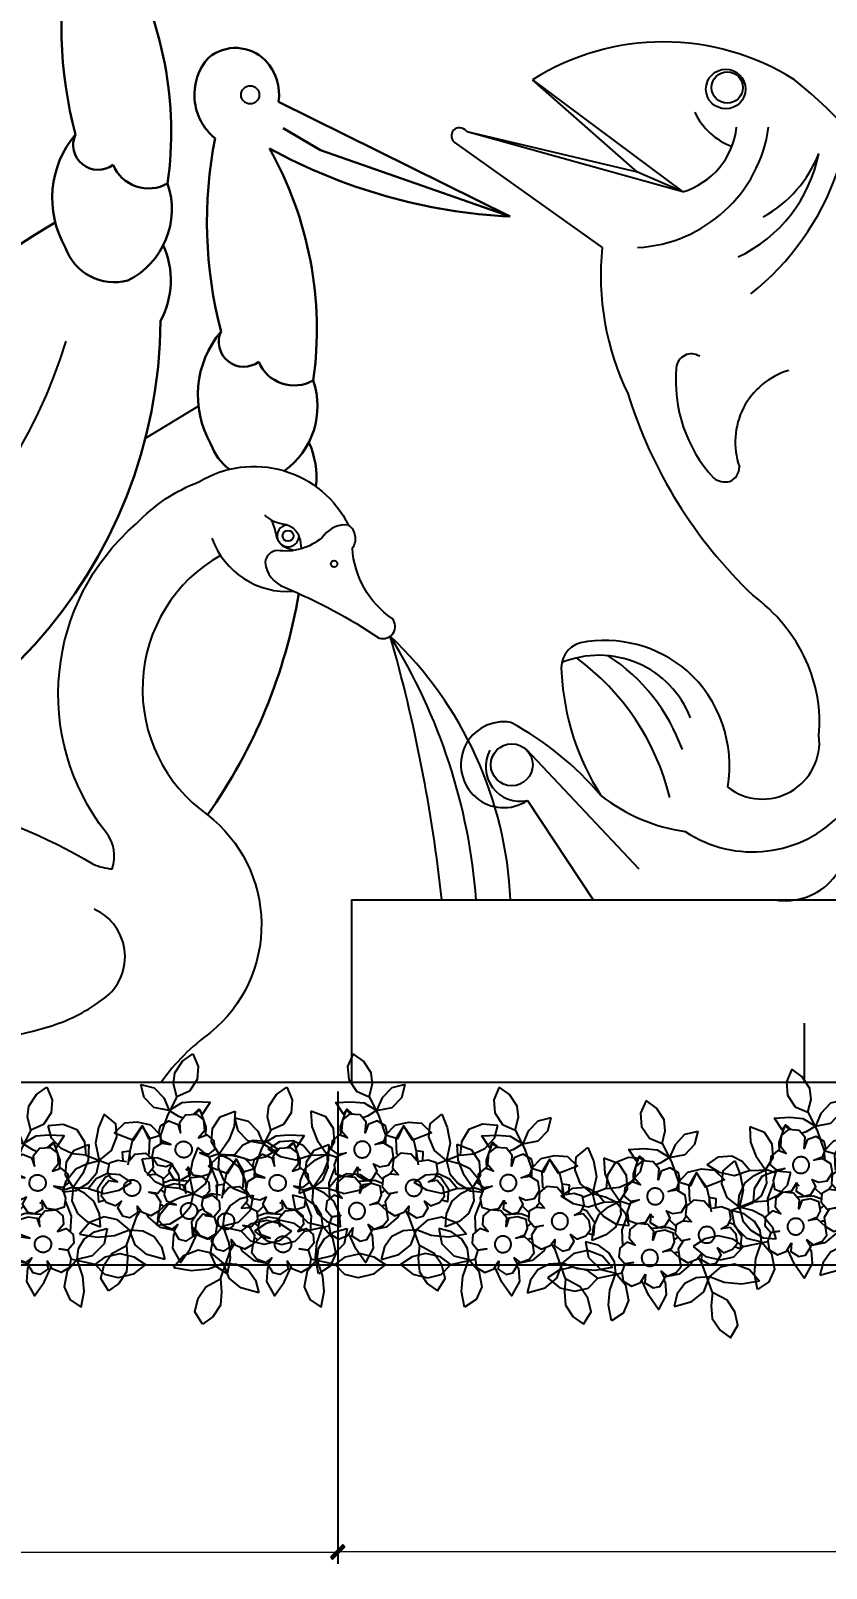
# Model space of a CAD drawing. Header units: millimetres. Extents: x -73920 to 111210, y -48963 to 87920.
# Drawn here: x 25273 to 27017, y 33941 to 37311 of the extents above; entities that cross this region are included whole.
import ezdxf
from ezdxf.lldxf.tags import DXFTag

# ---------------------------------------------------------------- set-up
doc = ezdxf.new("R2010")
doc.units = ezdxf.units.MM
doc.header["$LTSCALE"] = 100
doc.header["$MEASUREMENT"] = 0
doc.linetypes.add('DOT2', pattern=[0.125, 0, -0.125])
doc.layers.add('A-DIM', color=76, linetype='Continuous', lineweight=0)
for name, color, linetype in [('LANDSCAPE', 41, 'Continuous'), ('pohon', 3, 'Continuous'), ('water', 150, 'DOT2')]:
    doc.layers.add(name, color=color, linetype=linetype)
doc.styles.add('DIM50', font='simplex.shx', dxfattribs={"width": 0.85, "height": 100})
tags = doc.linetypes.add('DASHED2', pattern=[0.375, 0.25, -0.125]).pattern_tags.tags
tags[6:7] = [DXFTag(74, 4), DXFTag(75, 0), DXFTag(340, '0'), DXFTag(46, 1.0), DXFTag(50, 0.0), DXFTag(44, 0.0), DXFTag(45, 0.0)]
tags[4:5] = [DXFTag(74, 4), DXFTag(75, 0), DXFTag(340, '0'), DXFTag(46, 1.0), DXFTag(50, 0.0), DXFTag(44, 0.0), DXFTag(45, 0.0)]
doc.dimstyles.new('DIM50', dxfattribs={"dimtxt": 50, "dimasz": 2, "dimexe": 25, "dimexo": 20, "dimgap": 50, "dimtad": 1, "dimdec": 0, "dimzin": 0, "dimdsep": 46, "dimtxsty": 'DIM50', "dimblk": 'Tick', "dimcen": 0.09, "dimdle": 25, "dimclrd": 256, "dimclre": 256, "dimclrt": 1, "dimadec": 0, "dimazin": 0, "dimtfac": 1, "dimtdec": 0, "dimtix": 1, "dimtmove": 2, "dimatfit": 3, "dimldrblk": 'Tick', "dimfxl": 1, "dimtolj": 1, "dimtzin": 0, "dimlwd": 5, "dimarcsym": 0})

# ---------------------------------------------------------------- blocks, each defined once
blk = doc.blocks.new('Tick')
at = {"const_width": 4}
blk.add_lwpolyline([(-7.1, -7.1), (7.1, 7.1)], dxfattribs=at)
blk = doc.blocks.new('*D14')
at = {"layer": 'A-DIM', "lineweight": -2, "transparency": 16777216}
for p, q in [((22746.1, 34186.6), (22746.1, 33351.8)), ((33566.5, 34186.6), (33566.5, 33351.8))]:
    blk.add_line(p, q, dxfattribs=at)
at = {"layer": 'A-DIM', "lineweight": 5, "transparency": 16777216}
blk.add_line((22748.1, 33376.8), (33564.5, 33376.8), dxfattribs=at)
at = {"layer": 'DEFPOINTS', "color": 0, "transparency": 16777216}
for p in [(22746.1, 34206.6), (33566.5, 34206.6), (33566.5, 33376.8)]:
    blk.add_point(p, dxfattribs=at)
at = {"layer": 'A-DIM', "lineweight": 5, "transparency": 16777216, "xscale": 2, "yscale": 2, "zscale": 2, "rotation": 180}
blk.add_blockref('Tick', (22746.1, 33376.8), dxfattribs=at)
at = {"layer": 'A-DIM', "lineweight": 5, "transparency": 16777216, "xscale": 2, "yscale": 2, "zscale": 2}
blk.add_blockref('Tick', (33566.5, 33376.8), dxfattribs=at)
at = {"layer": 'A-DIM', "color": 1, "transparency": 16777216, "insert": (28156.3, 33476.8), "char_height": 100, "attachment_point": 5, "style": 'DIM50'}
blk.add_mtext('\\A1;10820', dxfattribs=at)
blk = doc.blocks.new('*D16')
at = {"layer": 'A-DIM', "lineweight": -2, "transparency": 16777216}
for p, q in [((32366.5, 34586.6), (32366.5, 33744.9)), ((23946.1, 34145.8), (23946.1, 33744.9))]:
    blk.add_line(p, q, dxfattribs=at)
at = {"layer": 'A-DIM', "lineweight": 5, "transparency": 16777216}
blk.add_line((23948.1, 33769.9), (32364.5, 33769.9), dxfattribs=at)
at = {"layer": 'DEFPOINTS', "color": 0, "transparency": 16777216}
for p in [(32366.5, 34606.6), (23946.1, 34165.8), (32366.5, 33769.9)]:
    blk.add_point(p, dxfattribs=at)
at = {"layer": 'A-DIM', "lineweight": 5, "transparency": 16777216, "xscale": 2, "yscale": 2, "zscale": 2, "rotation": 180}
blk.add_blockref('Tick', (23946.1, 33769.9), dxfattribs=at)
at = {"layer": 'A-DIM', "lineweight": 5, "transparency": 16777216, "xscale": 2, "yscale": 2, "zscale": 2}
blk.add_blockref('Tick', (32366.5, 33769.9), dxfattribs=at)
at = {"layer": 'A-DIM', "color": 1, "transparency": 16777216, "insert": (28156.3, 33869.9), "char_height": 100, "attachment_point": 5, "style": 'DIM50'}
blk.add_mtext('\\A1;8420', dxfattribs=at)
blk = doc.blocks.new('*D18')
at = {"layer": 'A-DIM', "lineweight": -2, "transparency": 16777216}
for p, q in [((25946.1, 34986.6), (25946.1, 33953.2)), ((30366.5, 34986.6), (30366.5, 33953.2))]:
    blk.add_line(p, q, dxfattribs=at)
at = {"layer": 'A-DIM', "lineweight": 5, "transparency": 16777216}
blk.add_line((25948.1, 33978.2), (30364.5, 33978.2), dxfattribs=at)
at = {"layer": 'DEFPOINTS', "color": 0, "transparency": 16777216}
for p in [(25946.1, 35006.6), (30366.5, 35006.6), (30366.5, 33978.2)]:
    blk.add_point(p, dxfattribs=at)
at = {"layer": 'A-DIM', "lineweight": 5, "transparency": 16777216, "xscale": 2, "yscale": 2, "zscale": 2, "rotation": 180}
blk.add_blockref('Tick', (25946.1, 33978.2), dxfattribs=at)
at = {"layer": 'A-DIM', "lineweight": 5, "transparency": 16777216, "xscale": 2, "yscale": 2, "zscale": 2}
blk.add_blockref('Tick', (30366.5, 33978.2), dxfattribs=at)
at = {"layer": 'A-DIM', "color": 1, "transparency": 16777216, "insert": (28156.3, 34078.2), "char_height": 100, "attachment_point": 5, "style": 'DIM50'}
blk.add_mtext('\\A1;4420', dxfattribs=at)
blk = doc.blocks.new('*D19')
at = {"layer": 'A-DIM', "lineweight": -2, "transparency": 16777216}
for p, q in [((25946.1, 34986.6), (25946.1, 33950.7)), ((23946.1, 34186.6), (23946.1, 33950.7))]:
    blk.add_line(p, q, dxfattribs=at)
at = {"layer": 'A-DIM', "lineweight": 5, "transparency": 16777216}
blk.add_line((25944.1, 33975.7), (23948.1, 33975.7), dxfattribs=at)
at = {"layer": 'DEFPOINTS', "color": 0, "transparency": 16777216}
for p in [(25946.1, 35006.6), (23946.1, 34206.6), (23946.1, 33975.7)]:
    blk.add_point(p, dxfattribs=at)
at = {"layer": 'A-DIM', "lineweight": 5, "transparency": 16777216, "xscale": 2, "yscale": 2, "zscale": 2, "rotation": 180}
blk.add_blockref('Tick', (23946.1, 33975.7), dxfattribs=at)
at = {"layer": 'A-DIM', "lineweight": 5, "transparency": 16777216, "xscale": 2, "yscale": 2, "zscale": 2}
blk.add_blockref('Tick', (25946.1, 33975.7), dxfattribs=at)
at = {"layer": 'A-DIM', "color": 1, "transparency": 16777216, "insert": (24946.1, 34075.7), "char_height": 100, "attachment_point": 5, "style": 'DIM50'}
blk.add_mtext('\\A1;2000', dxfattribs=at)
blk = doc.blocks.new('A$C46902D6E')
at = {"layer": 'pohon', "linetype": 'Continuous'}
for points in [[(0.0386, 0.2531), (0.0482, 0.2244), (0.0434, 0.1958), (0.0243, 0.1719), (-0.0044, 0.1623), (-0.0091, 0.191), (-0.0044, 0.2149), (0.0147, 0.2387)], [(-0.0808, 0.1958), (-0.0521, 0.1862), (-0.033, 0.1623), (-0.0235, 0.1337), (-0.0569, 0.1432), (-0.076, 0.1671)], [(-0.1668, 0.1384), (-0.1812, 0.1098), (-0.1907, 0.0763), (-0.1859, 0.0381), (-0.1573, 0.0572), (-0.1429, 0.0859), (-0.1429, 0.1145)], [(-0.291, 0.1241), (-0.2576, 0.1241), (-0.2289, 0.1098), (-0.2146, 0.0811), (-0.2146, 0.0524), (-0.2433, 0.0572), (-0.2672, 0.0716), (-0.2863, 0.0954)], [(-0.0474, 0.0811), (-0.0665, 0.105), (-0.0951, 0.1145), (-0.1238, 0.1145), (-0.1477, 0.0954), (-0.1074, 0.0758), (-0.0851, 0.1055), (-0.0747, 0.0758)], [(0.0064, 0.0068), (0.0064, -0.0122), (-0.0125, -0.0217), (-0.0268, -0.0169), (-0.0363, 0.002), (-0.0268, 0.0163), (-0.041, 0.0115), (-0.06, 0.0163), (-0.0695, 0.0353), (-0.0647, 0.0542), (-0.0458, 0.0637), (-0.0268, 0.059), (-0.0458, 0.0685), (-0.0505, 0.0875), (-0.0458, 0.1017), (-0.0268, 0.1112), (-0.0078, 0.1017), (-0.003, 0.0827), (-0.003, 0.1064), (0.0112, 0.1207), (0.0349, 0.1207), (0.0492, 0.1064), (0.0492, 0.0827), (0.0349, 0.0685), (0.0539, 0.0732), (0.0681, 0.059), (0.0681, 0.04), (0.0539, 0.0305), (0.0349, 0.0353), (0.0539, 0.0258), (0.0587, 0.0068), (0.0539, -0.0122), (0.0349, -0.0169), (0.0159, -0.0122)], [(0.1199, 0.1193), (0.1151, 0.0859), (0.1007, 0.0572), (0.0769, 0.0286), (0.0625, 0.0572), (0.0673, 0.0859), (0.0864, 0.1098)], [(-0.2719, -0.024), (-0.2624, -0.0001), (-0.2385, 0.0238), (-0.2146, 0.0333), (-0.1859, 0.0381), (-0.1955, 0.0095), (-0.2146, -0.0097), (-0.2433, -0.024)], [(0.2059, 0.0286), (0.182, 0.0477), (0.1533, 0.0524), (0.1294, 0.0429), (0.1103, 0.0238), (0.1437, 0.0095), (0.1772, 0.0142)], [(0.1294, -0.0622), (0.1294, -0.0335), (0.1199, -0.0049), (0.1007, 0.0142), (0.0769, 0.0286), (0.0721, -0.0001), (0.0816, -0.0288), (0.1007, -0.0479)], [(0.0064, -0.1261), (0.0064, -0.1451), (-0.0125, -0.1546), (-0.0268, -0.1498), (-0.0363, -0.1308), (-0.0268, -0.1166), (-0.041, -0.1261), (-0.06, -0.1166), (-0.0695, -0.1024), (-0.0647, -0.0834), (-0.0458, -0.0691), (-0.0268, -0.0739), (-0.0458, -0.0644), (-0.0505, -0.0502), (-0.0458, -0.0312), (-0.0268, -0.0264), (-0.0078, -0.0312), (-0.003, -0.0502), (-0.003, -0.0312), (0.0112, -0.0169), (0.0349, -0.0169), (0.0492, -0.0312), (0.0492, -0.0502), (0.0349, -0.0644), (0.0539, -0.0596), (0.0681, -0.0739), (0.0681, -0.0929), (0.0539, -0.1071), (0.0349, -0.1024), (0.0539, -0.1071), (0.0587, -0.1261), (0.0539, -0.1451), (0.0349, -0.1546), (0.0159, -0.1451)], [(0.1437, -0.067), (0.1342, -0.1004), (0.1055, -0.1243), (0.0721, -0.1291), (0.0769, -0.1052), (0.0912, -0.0861), (0.1151, -0.0718)], [(-0.2433, -0.1195), (-0.205, -0.1291), (-0.1668, -0.1291), (-0.1334, -0.1195), (-0.1573, -0.0956), (-0.1859, -0.0861), (-0.2194, -0.0956)], [(-0.0617, -0.1912), (-0.0999, -0.1768), (-0.1238, -0.153), (-0.1334, -0.1195), (-0.1047, -0.1243), (-0.0808, -0.1386), (-0.0665, -0.1625)], [(0.0721, -0.2342), (0.0816, -0.2007), (0.0816, -0.1673), (0.0721, -0.1291), (0.0482, -0.153), (0.0386, -0.1864), (0.0482, -0.2151)], [(0.2202, -0.153), (0.1915, -0.1721), (0.1581, -0.1768), (0.1294, -0.1673), (0.1103, -0.1434), (0.1342, -0.1291), (0.1676, -0.1243), (0.1963, -0.1339)], [(-0.1907, -0.2485), (-0.205, -0.2198), (-0.1955, -0.1912), (-0.1764, -0.1673), (-0.1429, -0.153), (-0.1429, -0.1816), (-0.1477, -0.2103), (-0.1668, -0.2342)]]:
    blk.add_lwpolyline(points, close=True, dxfattribs=at)
for points in [[(-0.0044, 0.1623), (-0.0283, 0.1241), (-0.0474, 0.0811), (-0.0495, 0.0619)], [(0.0283, 0.1207), (0.0414, 0.1308), (0.0482, 0.1193), (0.0673, 0.1432), (0.0339, 0.148), (0.0052, 0.148), (-0.0235, 0.1337), (-0.0044, 0.1193), (0.0052, 0.1146)], [(-0.0794, 0.0404), (-0.076, 0.0429), (-0.0713, 0.0763), (-0.0856, 0.105), (-0.1095, 0.0763), (-0.1178, 0.052), (-0.1245, 0.0227)], [(0.0311, 0.1207), (0.0434, 0.1289), (0.053, 0.0907), (0.0507, 0.0724)], [(-0.0447, 0.068), (-0.0438, 0.0632)], [(-0.2146, 0.0524), (-0.1651, 0.0277)], [(-0.1217, 0.0305), (-0.1075, 0.0447), (-0.0837, 0.0447), (-0.0695, 0.0305), (-0.0695, 0.0115), (-0.0837, -0.0027), (-0.0647, -0.0027), (-0.0505, -0.0122), (-0.0505, -0.0312), (-0.0647, -0.0454), (-0.0837, -0.0407), (-0.0695, -0.0454), (-0.06, -0.0644), (-0.0647, -0.0834), (-0.0837, -0.0929), (-0.1027, -0.0834), (-0.1122, -0.0691), (-0.1122, -0.0834), (-0.1312, -0.0929), (-0.1454, -0.0881), (-0.1549, -0.0691), (-0.1454, -0.0549), (-0.1597, -0.0644), (-0.1787, -0.0549), (-0.1881, -0.0407), (-0.1834, -0.0217), (-0.1692, -0.0075), (-0.1502, -0.0122), (-0.1644, -0.0027), (-0.1692, 0.0115), (-0.1644, 0.0305), (-0.1454, 0.0353), (-0.1264, 0.0305)], [(-0.134, 0.0324), (-0.1334, 0.0524), (-0.1178, 0.0534), (-0.1192, 0.033)], [(0.0402, 0.0339), (0.0398, 0.0328)], [(-0.1664, 0.0032), (-0.1764, -0.0001), (-0.1955, -0.024), (-0.1955, -0.0526), (-0.1822, -0.0496)], [(-0.0719, 0.0091), (-0.0665, -0.0001), (-0.0665, -0.0027)], [(0.0078, 0.0041), (0.0004, -0.0001)], [(0.1103, 0.0238), (0.0721, 0.0286), (0.0543, 0.0241)], [(0.0571, 0.0004), (0.0577, -0.0001), (0.0673, -0.0335), (0.0625, -0.067), (0.0619, -0.0676)], [(-0.0505, -0.0155), (-0.0343, -0.0019)], [(0.0021, -0.026), (0.0004, -0.024), (-0.033, -0.0192), (-0.0505, -0.0242)], [(0.0204, -0.0169), (0.0216, -0.0136)], [(-0.1484, -0.0569), (-0.1471, -0.0575)], [(-0.0773, -0.0428), (-0.0769, -0.0424)], [(-0.0573, -0.038), (-0.0494, -0.0458)], [(-0.0494, -0.0456), (-0.0521, -0.0431)], [(-0.1429, -0.153), (-0.1143, -0.0909), (-0.1054, -0.0793)], [(-0.0928, -0.0883), (-0.0904, -0.0956), (-0.0665, -0.1195), (-0.0348, -0.1286)], [(-0.0533, -0.0748), (-0.0569, -0.0718), (-0.0617, -0.0712)], [(-0.0344, -0.1345), (-0.0378, -0.1386), (-0.0426, -0.1673), (-0.0283, -0.2007), (-0.0044, -0.1721), (0.0137, -0.1405)], [(0.1103, -0.1434), (0.0583, -0.1274)]]:
    blk.add_lwpolyline(points, dxfattribs=at)
for points in [[(0.0004, 0.0277, -0.098476), (-0.0065, 0.0291, -0.098485), (-0.0123, 0.033, -0.098498), (-0.0162, 0.0388, -0.098507), (-0.0175, 0.0457, -0.098507), (-0.0162, 0.0525, -0.098498), (-0.0123, 0.0584, -0.098485), (-0.0065, 0.0622, -0.098476), (0.0004, 0.0636, -0.098476), (0.0073, 0.0622, -0.098485), (0.0131, 0.0584, -0.098498), (0.017, 0.0525, -0.098507), (0.0184, 0.0457, -0.098507), (0.017, 0.0388, -0.098498), (0.0131, 0.033, -0.098485), (0.0073, 0.0291, -0.098476)], [(-0.1195, -0.0462, -0.098476), (-0.1264, -0.0449, -0.098485), (-0.1322, -0.041, -0.098498), (-0.1361, -0.0352, -0.098507), (-0.1374, -0.0283, -0.098507), (-0.1361, -0.0214, -0.098498), (-0.1322, -0.0156, -0.098485), (-0.1264, -0.0117, -0.098476), (-0.1195, -0.0104, -0.098476), (-0.1126, -0.0117, -0.098485), (-0.1068, -0.0156, -0.098498), (-0.1029, -0.0214, -0.098507), (-0.1015, -0.0283, -0.098507), (-0.1029, -0.0352, -0.098498), (-0.1068, -0.041, -0.098485), (-0.1126, -0.0449, -0.098476)], [(0.0004, -0.1075, -0.098476), (-0.0065, -0.1061, -0.098485), (-0.0123, -0.1022, -0.098498), (-0.0162, -0.0964, -0.098507), (-0.0175, -0.0895, -0.098507), (-0.0162, -0.0826, -0.098498), (-0.0123, -0.0768, -0.098485), (-0.0065, -0.0729, -0.098476), (0.0004, -0.0716, -0.098476), (0.0073, -0.0729, -0.098485), (0.0131, -0.0768, -0.098498), (0.017, -0.0826, -0.098507), (0.0184, -0.0895, -0.098507), (0.017, -0.0964, -0.098498), (0.0131, -0.1022, -0.098485), (0.0073, -0.1061, -0.098476)]]:
    blk.add_lwpolyline(points, format="xyb", close=True, dxfattribs=at)

msp = doc.modelspace()

# ---------------------------------------------------------------- linework, layer by layer
at = {"layer": 'LANDSCAPE'}
for points in [[(25074.0152898, 35621.23791155, -0.0764427792), (25409.64164669, 35484.58991629, 0.0811698861), (25451.6913491, 35474.19062619, 0.2569900636), (25438.00202615, 35554.0841035, -0.400476229), (25504.8674905, 36231.36654883, -0.1133569607), (25642.91232012, 36323.11943642, -0.4396843828), (25969.81492104, 36227.38612105)], [(25785.81825556, 36250.04975769, 0.1683649171), (25824.77188354, 36230.89424484, -0.2489968375), (25859.78731589, 36206.90307193, -0.0750243511), (25865.28746275, 36181.71137383, 0.0927721969), (25866.64200005, 36175.89135924)], [(25848.07273463, 36171.94566332, 0.0314456366), (25836.10265206, 36176.44965502, -0.2724413183), (25811.76201306, 36205.42727025, 0.0585384809), (25800.98087234, 36238.59930928)], [(25688.82682825, 36161.49352615, 0.5491383791), (25660.55208241, 35592.55148125, -0.4815022362), (25667.27953559, 35115.59726798, 0.0814640034), (25558.72789165, 35006.61640437, 12.2753603826)], [(25052.02467565, 35167.465955, -0.0934308509), (24615.06392028, 35198.6440535, -0.0594025836), (24248.25562301, 35354.76451118, 0.2154535836), (24115.71109926, 35384.40579552, 0.2309180434), (24157.32409212, 35333.61193868, -0.0463836873), (24250.13681002, 35279.19810338, 0.2174092148), (25311.34866701, 35128.30926964, 0.0905451626), (25426.25382926, 35185.14483714, 0.5999154411), (25411.89833073, 35386.12181657, 1.6669015855)]]:
    msp.add_lwpolyline(points, format="xyb", dxfattribs=at)
msp.add_lwpolyline([(26065.66432143, 36023.17935437, -0.2322207197), (25978.24564879, 36177.14647601, 0.4212080799), (25969.81492104, 36227.38612105, 0.2798690313), (25916.66744074, 36205.38387986, -0.2241125954), (25819.89260746, 36171.58949363, 0.4322220853), (25786.85563471, 36146.16753858, 0.2851971367), (25829.20862526, 36091.563683, -0.0486344142), (26036.98482281, 35980.20872596, 0.7565720716)], format="xyb", close=True, dxfattribs=at)
for points in [[(25976.63650623, 35406.61640437), (30351.73414514, 35406.61640437)], [(23946.0726113, 34606.61640436), (23946.0726113, 35006.61640437), (32366.5055898, 35006.61640437), (32366.5055898, 34606.61640437)], [(22746.0726113, 34206.61640437), (22746.0726113, 34606.61640437), (33566.50558981, 34606.61640437), (33566.50558981, 34206.61640437)]]:
    msp.add_lwpolyline(points, dxfattribs=at)
for centre, radius in [((25837.17575573, 36204.26321149), 12), ((25937.94510757, 36143.02689804), 7.16654732)]:
    msp.add_circle(centre, radius, dxfattribs=at)
for centre, radius, start, end in [((25837.17575573, 36204.26321149), 24, 93.3342933783, 199.4054284781), ((25836.69846203, 36259.6021512), 177.4579454, 199.9726255692, 274.3170779108), ((25837.17575573, 36204.26321149), 24, 226.3602178654, 359.3861423595)]:
    msp.add_arc(centre, radius, start, end, dxfattribs=at)
at = {"layer": 'water', "color": 40, "linetype": 'ByBlock'}
for p, q in [((26373.16548457, 37203.60810486), (26702.43226537, 36958.23808234)), ((26603.37096282, 37001.47119849), (26373.16548457, 37203.60810486)), ((26702.43226537, 36958.23808234), (26230.08600706, 37089.57498585)), ((26702.43226537, 36958.23808234), (26230.08600706, 37089.57498585)), ((26603.37096282, 37001.47119849), (26230.08600706, 37089.57498585)), ((26201.67312557, 37067.32475863), (26526.02334759, 36836.28312039)), ((26702.43226537, 36958.23808234), (26603.37096282, 37001.47119849)), ((26607.08520284, 35473.83893016), (26359.94926499, 35736.03153609)), ((26361.98110782, 35623.97997486), (26506.22094921, 35406.61640437)), ((25976.63650623, 35406.61640437), (25976.63650623, 35006.61640437))]:
    msp.add_line(p, q, dxfattribs=at)
at = {"layer": 'water', "color": 2, "linetype": 'ByBlock', "lineweight": 30}
for p, q in [((25816.46786651, 37155.29554773), (26324.22788543, 36903.9208563)), ((25908.25753644, 37049.21611227), (25826.12368214, 37097.96744232)), ((26324.22788543, 36903.9208563), (25908.25753644, 37049.21611227))]:
    msp.add_line(p, q, dxfattribs=at)
at = {"layer": 'water', "color": 2, "linetype": 'ByBlock', "lineweight": 25}
msp.add_line((25640.68379752, 36488.44606979), (25524.17769741, 36417.75798848), dxfattribs=at)
at = {"layer": 'water', "linetype": 'DASHED2', "ltscale": 0.5}
msp.add_line((26969.07261127, 35136.02824828), (26969.07261127, 35006.61640437), dxfattribs=at)
at = {"layer": 'water', "color": 40, "linetype": 'ByBlock'}
for centre, radius in [((26796.84712068, 37183.50838092), 43.42950537), ((26800.22747149, 37186.87794638), 34.32707651), ((26327.72696198, 35702.39069459), 45.93266619)]:
    msp.add_circle(centre, radius, dxfattribs=at)
at = {"layer": 'water', "color": 2, "linetype": 'ByBlock', "lineweight": 25}
msp.add_circle((25754.12374515, 37170.81737054), 20.02301908, dxfattribs=at)
at = {"layer": 'water', "color": 2, "linetype": 'ByBlock', "lineweight": 30}
for centre, radius, start, end in [((26293.16105355, 37324.47958914), 953.08384574, 168.92261152166, 194.6243747052), ((24772.14627652, 37088.68661987), 808.69578763, 352.04120629451, 29.37231274533), ((25722.05097174, 37181.25225467), 92.38173628, 44.7568108281, 129.9409254166), ((25754.12374515, 37170.81737054), 122.28872458, 138.3536830835, 230.9981504394), ((25705.24109364, 37170.13873748), 112.21281248, 352.3988006688, 42.7425447295), ((25535.89018674, 36944.52463712), 215.90132874, 139.8124372277, 209.9063536875), ((25420.60318104, 37061.15669582), 54.58589609, 155.4412587418, 306.9589707346), ((26612.48841586, 36892.66319834), 953.08384574, 168.92261152166, 194.6243747052), ((25091.47363883, 36656.87022907), 808.69578763, 352.0412062945, 29.37231274533), ((26385.7959914, 38127.84127898), 1225.46800558, 241.2421440188, 267.12021994838), ((25531.25356655, 37049.91878679), 84.29779603, 202.5886555283, 299.7258158594), ((25407.22689803, 36920.26246059), 175.17116452, 296.7225658556, 18.7999215318), ((26716.95117196, 34551.928617), 2720.92836864, 120.72564111007, 160.37989010106), ((25456.39053139, 36873.63448148), 113.75406915, 198.8509425438, 285.0855388065), ((25395.53245845, 36764.26781397), 184.60193308, 331.2759557854, 24.5581722275), ((24489.85550455, 36682.16545161), 1067.58311395, 276.13793255879, 359.64493823663), ((25855.21754905, 36512.70824632), 215.90132874, 139.8124372277, 209.9063536875), ((25739.93054335, 36629.34030502), 54.58589609, 155.4412587418, 306.9589707346), ((25850.58092886, 36618.10239599), 84.29779603, 202.5886555283, 299.7258158594), ((25726.55426034, 36488.44606979), 175.17116452, 305.9064773771, 18.7999215319), ((25775.7178937, 36441.81809068), 113.75406915, 198.8509425438, 233.7777328783), ((25714.85982077, 36332.45142317), 184.60193308, 353.720094776, 24.5581722275), ((24696.08365605, 36274.23571846), 1181.05577544, 324.74741126591, 350.43152727824)]:
    msp.add_arc(centre, radius, start, end, dxfattribs=at)
at = {"layer": 'water', "color": 40, "linetype": 'ByBlock'}
for centre, radius, start, end in [((26660.27587331, 36750.48517535), 536.42591712, 57.6484936152, 122.3594026924), ((26385.87066153, 36488.64453407), 909.09797201, 5.34921409818, 51.85937657978), ((26860.15375875, 37193.53044078), 144.45966882, 204.9588775132, 249.834468806), ((26213.91237776, 37081.08501474), 18.7325809, 124.5695342486, 229.0197013533), ((26212.50078886, 37077.12334706), 21.46643669, 32.9439556127, 115.4286068302), ((26586.83223422, 37142.9130557), 307.14567304, 273.1465232072, 351.932975419), ((26654.37339489, 37118.52763088), 167.3391598, 286.690063487, 353.5780707882), ((26686.42444137, 37105.10728286), 320.70291453, 295.4476758993, 348.7462620172), ((26750.04630914, 37139.80584154), 269.11448128, 298.6415884283, 338.8076029193), ((26486.82844459, 37194.5786626), 587.17322873, 308.4102031045, 340.74171800827), ((27116.33394437, 36774.87514118), 593.49603249, 174.06107855676, 205.86635981692), ((26721.56706938, 36569.64610128), 33.46825776, 57.0830508283, 174.6025321253), ((27005.94071943, 36545.41662913), 318.87098307, 175.0746320815, 222.2103764898), ((26981.20647108, 36409.78214248), 163.61400652, 106.4098999357, 199.2529886534), ((27574.51315113, 36825.02827157), 1039.24082253, 197.30205832212, 226.27511385602), ((26796.37776815, 36367.46624324), 45.00179278, 233.7352380382, 281.3768682334), ((26792.32034999, 36355.25413709), 34.42759921, 292.0677510127, 0.9618773102), ((26638.14111834, 35777.11801853), 368.3581744, 24.5831991408, 53.7039251163), ((26493.53844794, 35914.58613718), 57.51096846, 105.3602946286, 190.4109184412), ((26530.68324942, 35694.23937146), 280.73305533, 49.7941496242, 100.7531786869), ((26519.02047569, 35727.18714161), 215.25010325, 21.3621282442, 112.3319010246), ((26153.92525694, 35504.14373637), 535.40559675, 13.6960668427, 53.8849230279), ((26312.64199075, 35595.40282893), 413.73756079, 19.8613734761, 56.7664887916), ((26677.49782497, 35795.38237253), 324.97068876, 354.9577900143, 24.5416089259), ((26983.36783143, 35931.09824696), 547.0555525, 182.8189989112, 212.7576477841), ((26525.3692917, 35700.18989794), 279.73037614, 350.3707296223, 48.1758769067), ((26310.22627719, 35702.52969779), 94.0671115, 80.5520171645, 303.3800826943), ((25991.30125194, 35180.85652905), 699.54784027, 40.49108639553, 61.44677416526), ((26877.51693776, 35751.85468368), 124.59612207, 232.2042892641, 6.8988672904), ((26345.92898324, 35697.71781146), 75.46482128, 151.1266064712, 282.2812145187), ((26760.78580378, 35936.49022533), 383.71019387, 231.7650445076, 262.0971998889), ((26855.99720669, 35777.87667943), 266.33807525, 236.2501696949, 317.5598707146), ((26927.99177787, 35541.39255272), 136.87880152, 259.9443331973, 18.9347651055)]:
    msp.add_arc(centre, radius, start, end, dxfattribs=at)
at = {"layer": 'water', "color": 2, "linetype": 'ByBlock', "lineweight": 25}
msp.add_arc((24265.01638616, 36960.86931894), 1134.63867116, 276.59599987708, 343.08821262405, dxfattribs=at)
at = {"layer": 'water', "linetype": 'DASHED2', "ltscale": 0.5}
for centre, radius, start, end in [((25476.61715772, 35368.59576325), 849.12778689, 2.56634028644, 46.47593466374), ((24968.78428231, 35308.52805583), 1284.68162514, 4.37892405215, 31.73638169687), ((22692.9836234, 35025.86333507), 3502.09168332, 6.24162761917, 15.88285515367)]:
    msp.add_arc(centre, radius, start, end, dxfattribs=at)

# ---------------------------------------------------------------- block references
at = {"layer": 'pohon', "yscale": 1000, "zscale": 1000}
for p, xscale, rotation in [((25611.86256369, 34813.64567861), 1000.000000000018, 5.000000000109971), ((25996.27240577, 34813.64567861), -1000.000000000018, 354.99999999989), ((26958.39150915, 34779.49647991), -1000.000000000018, 354.99999999989), ((25291.59327326, 34740.56109114), 1000.000000000018, 5.000000000109971), ((25817.87895964, 34740.56109114), 1000.000000000018, 5.000000000109971), ((26316.5416962, 34740.56109114), -1000.000000000018, 354.99999999989), ((26638.61802365, 34710.78610299), -1000.000000000018, 354.99999999989)]:
    msp.add_blockref('A$C46902D6E', p, dxfattribs=dict(at, xscale=xscale, rotation=rotation))

# ---------------------------------------------------------------- dimensions: what is measured, and where the dimension line sits
at = {"layer": 'A-DIM'}
for base, p1, p2, picture, middle in [((23946.0726113, 33975.67471898), (25946.07261127, 35006.61640437), (23946.0726113, 34206.61640437), '*D19', (24946.07261128, 34075.67471898)), ((30366.50558984, 33978.23574472), (25946.07261127, 35006.61640437), (30366.50558984, 35006.61640437), '*D18', (28156.28910055, 34078.23574472)), ((32366.5055898, 33769.88472272), (23946.0726113, 34165.75056354), (32366.5055898, 34606.61640437), '*D16', (28156.28910055, 33869.88472272)), ((33566.50558981, 33376.84126122), (22746.0726113, 34206.61640437), (33566.50558981, 34206.61640437), '*D14', (28156.28910055, 33476.84126122))]:
    dim = msp.add_linear_dim(base=base, p1=p1, p2=p2, dimstyle='DIM50', dxfattribs=at)
    dim.commit()
    dim.dimension.update_dxf_attribs({"geometry": picture, "text_midpoint": middle})

doc.saveas('drawing.dxf')
